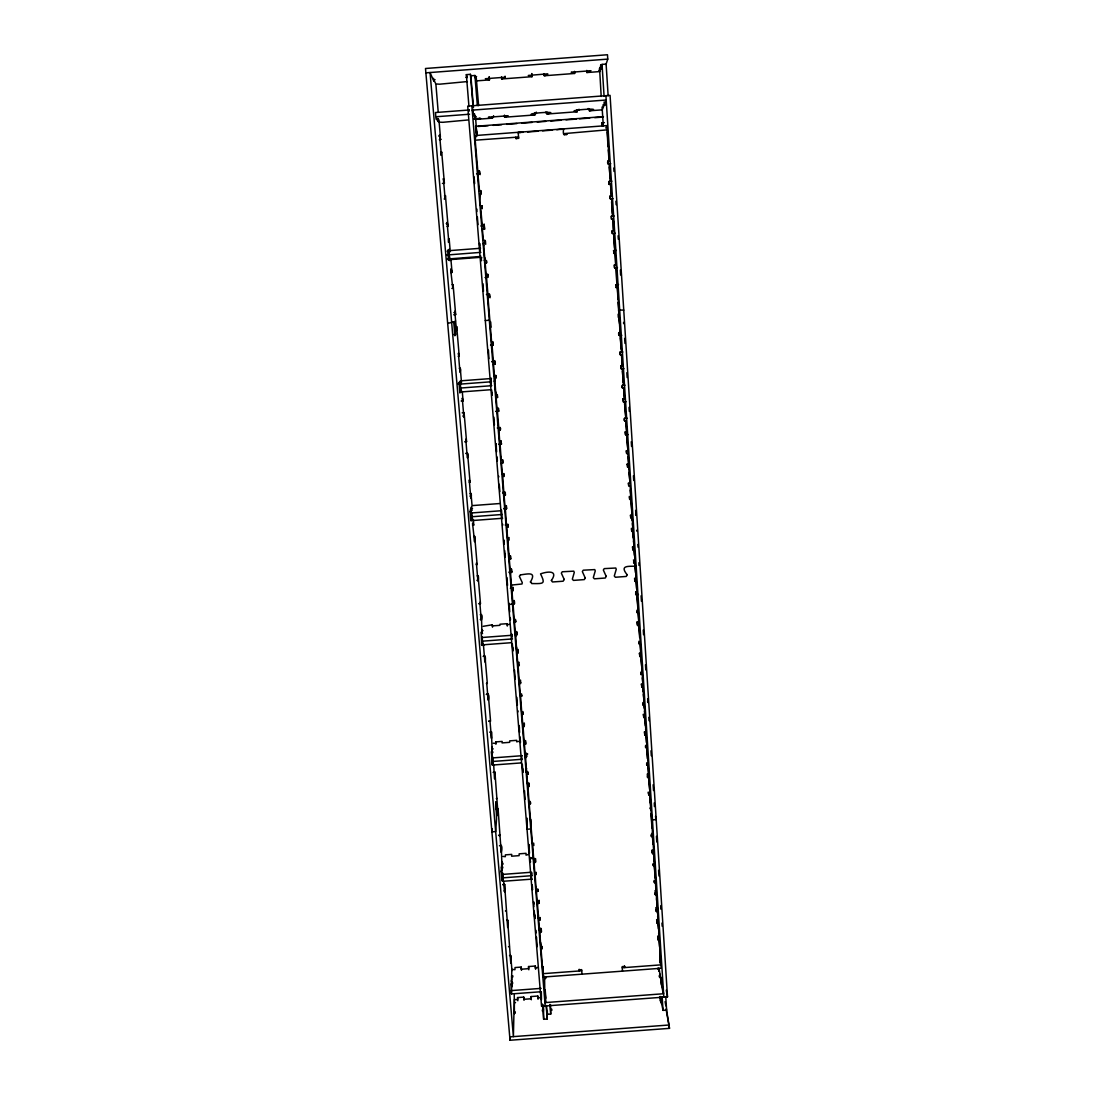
<?xml version="1.0" encoding="UTF-8"?>
<svg xmlns="http://www.w3.org/2000/svg" width="1095" height="1095" viewBox="0 0 1095 1095"><rect width="100%" height="100%" fill="white"/><g stroke="black" fill="none" stroke-linecap="round" stroke-linejoin="round"><path stroke-width="1.5" d="M491.477 738.263L491.477 731.884L489.67 732.172M538.056 999.242L537.796 996.039L531.048 996.559L531.048 998.777L523.725 999.311L523.752 997.121L517.565 997.572L517.524 999.776L514.458 999.461L514.089 1012.054L515.28 1011.958L515.239 1013.121M534.634 915.899L534.825 918.719L534.237 911.026M534.634 914.339L534.825 916.104M496.309 809.082L498.102 808.959L501.154 851.759C500.798 855.017 503.508 843.711 500.045 845.532M533.799 860.67L532.622 843.739M535.222 860.985L533.99 861.081L533.99 862.518L535.222 862.422L535.031 858.658L535.222 862.422M650.006 808.671L650.033 807.932M486.44 694.339C490.437 691.561 488.028 703.36 488.083 699.554L486.7 682.76L487.302 683.417L486.413 683.444M532.279 887.142L532.471 889.948L532.074 884.637M532.293 885.636L532.485 887.443M493.133 772.372L494.94 772.085L498.129 815.802L498.102 808.959M502.81 884.514L504.576 884.39L507.724 927.533L507.642 920.101L506.766 920.17M531.486 875.836L531.91 872.989M530.486 862.176L530.486 861.245M530.856 819.539L530.788 828.956L527.024 829.244L527.188 818.252M494.926 772.112L494.926 778.737M504.631 891.659L504.576 884.39M535.592 969.267L535.332 966.036L528.557 966.543L528.543 968.678L521.179 969.226L521.22 967.09L515.02 967.556L514.951 969.691L511.871 969.39L511.461 981.503M529.213 803.881L530.459 803.785L530.473 802.471L529.227 802.567L529.213 803.881L532.416 843.273L533.662 843.177L533.854 845.518M528.899 845.887L528.912 844.491L529.501 853.183M530.432 581.91L531.787 583.43M600.019 68.41L600.156 70.367L600.58 65.659M528.871 784.212L528.885 782.952L529.063 786.593L528.871 784.212L527.626 784.307L526.791 774.192L526.818 772.947L528.064 772.851L528.05 774.097L526.791 774.192M528.379 854.511L526.011 855.14L526.038 853.32L519.153 853.84L519.112 855.647L511.639 856.208L511.707 854.387L505.397 854.866L505.301 856.687L502.961 856.399M527.626 784.307L527.639 783.048M527.845 784.992L529.022 801.951M525.97 772.262L526.627 770.675M526.435 768.184L526.531 768.964M526.654 755.564L526.64 756.754L526.189 753.73M526.64 754.51L526.654 753.743M660.805 998.681L660.682 996.997M507.642 920.101L510.763 963.121L510.681 955.47L509.517 955.552M525.614 758.041L525.422 755.263L526.599 772.221M526.449 754.359L525.189 754.455L525.217 753.264L526.462 753.168M525.614 744.162L525.449 740.59L525.614 744.162L524.354 744.244L524.382 743.081L525.641 742.985M522.862 771.469L522.849 772.495L522.342 764.214M523.999 724.26L524.026 723.138L524.19 726.683L523.999 724.26L522.739 724.356L521.932 712.968L523.191 712.872L523.164 713.967L521.904 714.063L521.932 712.968M524.204 740.288L524.163 742.232L522.986 725.273L523.164 728.052M522.685 768.471L522.89 770.442M514.417 1013.724L514.253 994.944M521.672 755.536L521.809 759.93M513.966 1012.122L513.391 1036.623L430.048 72.544L433.839 81.153L433.606 78.347M443.393 178.731L445.131 198.893L444.159 198.962M541.477 999.557L541.327 991.728L511.447 993.931L511.379 980.408M511.748 984.788L511.858 981.448L511.954 982.543M666.349 1008.673L669.497 1028.356L510.037 1040.25L510.147 1036.897M511.844 985.883L511.803 987.006L511.392 983.734L512.583 983.638L512.611 982.53M520.234 738.564L520.385 742.519L519.961 736.784M512.788 976.986L512.83 975.891L511.652 975.987L511.871 980.08M521.767 695.284L521.726 696.338L521.535 693.901L520.276 693.997L519.427 683.622L519.468 682.596L520.727 682.5M519.4 728.339L519.222 725.547L519.153 727.436M520.522 695.024L521.699 711.996M519.085 741.274L516.662 741.821L516.717 740.329L509.736 740.863L509.654 742.342L502.058 742.916L502.167 741.424L495.761 741.904L495.624 743.395L493.256 743.204M511.447 993.931L511.392 983.734M477.146 575.888C479.788 574.026 477.735 583.936 477.831 580.254L476.421 563.008L477.091 564.527L476.188 564.568M520.522 680.05L520.686 683.526L519.427 683.622M464.061 412.637L463.869 417.154L462.254 398.115L463.048 400.852M517.921 711.914L517.962 710.819M519.276 679.803L519.222 681.514L518.044 664.528M519.29 664.761L519.249 665.746L519.044 663.283L517.771 663.378L516.922 652.907L516.977 651.963L518.236 651.867L518.044 649.403M474.696 536.413L474.573 541.683L472.534 523.287M483.155 656.411C487.042 653.236 484.784 665.117 484.784 661.229L483.401 644.284L484.031 645.215L482.197 645.352M623.753 310.118L618.661 310.022L619.647 323.887M516.922 652.907L518.195 652.812L518.236 651.867M517.771 663.378L517.825 662.407L519.085 662.311M510.968 585.127L522 583.991L522.288 582.649L519.358 576.298L520.549 574.738M516.785 633.978L516.744 634.895L516.32 632.212M516.566 647.035L516.717 650.758L515.54 633.772L515.718 636.551M502.961 881.297L502.468 872.811L502.961 881.297L532.184 879.107M516.511 634.635L516.635 632.28M502.728 868.02L502.769 867.076L501.565 867.158M502.975 863.312L502.933 864.242L501.729 864.338L501.305 871.935L501.195 870.799M502.756 876.233L502.673 877.861L531.91 875.671M454.781 326.844L456.697 326.638L456.451 330.676L454.781 311.199L455.643 314.621L453.741 314.758M501.866 870.552L501.729 864.338M515.677 621.85L515.731 620.974L514.404 621.946L515.677 621.85L515.485 619.359M502.044 875.877L501.934 880.886L501.14 871.757M516.539 632.404L515.266 632.499L515.307 631.596L516.58 631.5M501.838 862.463L501.236 845.449M489.068 720.893L489.971 720.825L491.45 738.317M465.676 453.481C469.317 450.442 467.264 460.995 467.236 456.943L465.786 439.218L466.552 441.655L464.677 441.791M512.761 647.323L512.898 651.046L512.337 643.75M514.28 618.292L514.185 619.756L513.007 602.756M511.652 603.961L514.212 603.769L514.061 600.443M514.212 603.769L514.267 602.934M511.625 635.579L511.721 634.06L511.926 636.524M451.852 288.437L452.824 288.368L453.07 284.632M513.144 590.616L513.199 589.822L511.858 590.711L513.144 590.616L512.994 587.317M514.007 601.264L512.775 600.676M496.897 814.16L497.363 807.645M510.462 618.579L510.352 620.044L510.147 617.539M476.64 135.876L475.86 131.947M509.476 624.342L507.012 624.807L507.108 623.685L500.004 624.218L499.895 625.341L492.175 625.916L492.312 624.793L483.237 626.313M511.735 587.153L511.639 588.467L510.462 571.467M492.148 828.71L491.901 831.871L495.665 831.584L496.569 818.868L495.925 801.704L496.911 814.078M448.375 242.241L448.498 238.737M509.093 572.575L511.666 572.384L511.516 569.113L510.174 569.961L511.516 569.113M480.199 614.719C483.388 612.748 481.143 623.247 481.198 619.442L479.802 602.332L480.445 603.564L478.611 603.701M470.07 493.64C472.561 491.792 470.699 501.318 470.713 497.458L469.276 479.884L470.015 482.019L469.098 482.087M459.311 368.372C461.734 366.77 459.818 375.161 459.873 371.328L458.394 353.261L459.229 356.354L458.299 356.464M492.955 765.022L492.463 756.604L492.955 765.022L521.015 762.928M492.777 760.149L492.654 761.477L522.383 759.246M510.585 559.121L510.448 555.877L510.585 559.121L509.298 559.216L510.174 569.961M492.818 752.689L492.887 751.909L491.655 752.005L491.874 749.692L493.161 748.829M492.011 748.159L491.477 731.884M509.298 559.216L510.653 558.395M491.97 755.509L491.874 749.692M491.847 747.762L491.915 747.009L492.244 752.416M445.131 198.893L445.432 195.69M508.956 553.44L509.079 556.931L507.902 539.917L508.08 542.682M509.161 540.054L508.888 538.179L507.587 538.275L506.78 526.804L508.08 526.709L507.861 524.163L507.998 527.352L506.78 526.804M551.387 580.336L552.455 581.979L563.131 581.212L564.226 579.364M551.401 580.459C558.82 569.797 546.898 571.535 540.547 573.876C545.502 584.1 544.023 583.69 531.787 583.567M507.587 538.275L508.956 537.508M505.096 553.728L505.206 557.218L504.699 550.634M585.182 577.79L584.388 579.583L573.424 580.405L572.343 579.173L574.273 572.466L573.766 571.166L562.241 571.768L561.338 573.15L564.24 579.501M440.874 155.12L441.696 152.15L440.737 152.205M606.151 576.216L605.357 578.009L594.393 578.831L593.312 577.599L595.256 570.892L594.763 569.592L583.238 570.194L582.335 571.576L585.209 577.927M606.178 576.353L603.331 570.002L604.235 568.62L615.76 568.018L616.252 569.318L614.281 576.025L615.363 577.257L626.326 576.435L627.12 574.656M504.22 542.969L504.042 540.218L503.905 541.341M506.602 524.04L506.479 525.107L505.301 508.094M503.905 508.997L506.492 508.792L506.369 505.644L504.987 506.328L506.369 505.644M502.591 525.395L502.742 524.341M504.987 506.328L504.097 495.405L505.397 495.31L505.274 492.175L502.673 492.367M504.097 495.405L505.479 494.735M511.146 642.71L482.621 644.846L482.553 641.383M482.06 642.094L481.622 645.133L481.225 632.404M504.001 492.079L503.864 493.01L502.701 475.996M482.621 644.846L482.142 636.51L482.347 638.946M482.58 633.526L481.417 633.033L481.69 631.267L483.004 630.597M481.868 630.104L481.417 614.624M481.677 629.488L481.951 632.677M623.616 323.641L623.602 322.354M499.566 503.549L472.889 505.548M503.673 473.998L502.372 474.094L503.673 473.998L503.878 476.585L503.755 473.492M502.769 462.98L502.646 459.9L502.769 462.98L501.469 463.075L502.372 474.094M560.791 129.484L563.596 128.868C561.899 140.365 568.62 130.688 566.621 134.712M501.469 463.075L502.865 462.501M498.649 477.16L498.8 476.298M501.14 457.409L501.236 460.639L500.059 443.626L500.237 446.363M563.596 128.868L556.808 129.785M563.788 133.645L607.246 129.853M498.622 444.296L501.236 444.105L501.113 441.066L499.717 441.586L501.113 441.066M497.226 457.71L497.308 460.927L497.171 457.053M496.322 446.664L496.144 443.913L495.98 444.638M500.223 429.979C496.747 430.8 502.591 430.472 500.004 427.365M498.731 427.324L497.404 410.953M502.646 518.263L471.931 520.577L471.562 513.569M471.781 516.101L471.603 516.772L502.345 514.472M471.931 520.577L471.452 512.309M472 510.325L470.836 510.037L472.52 508.381M471.165 513.788L471.48 512.597M495.953 411.528L498.581 411.323L498.458 408.353L497.048 408.791L498.458 408.353M471.37 508.094L472.054 505.616L471.014 493.475M471.165 507.231L471.452 510.544M530.418 582.034C536.742 571.357 528.255 573.903 520.536 574.861M598.842 70.45L600.046 70.723L599.868 67.958M599.704 67.671L600.922 67.945L600.744 65.153M497.048 408.791L496.144 397.581L497.458 397.471L497.335 394.529M600.046 70.723L599.786 71.572L586.838 72.544L586.769 70.422M601.976 68.711L599.321 68.917L600.922 67.945M601.155 67.192L602.045 64.386L606.11 64.085L608.149 95.881M601.251 68.602L600.854 64.769M496.144 397.581L497.554 397.156M605.959 64.55L607.766 59.116L607.479 54.75L425.503 68.492L510.037 1040.25M495.816 391.983L495.898 395.035L494.721 378.008L494.94 380.663M491.874 392.284L491.942 395.336L491.682 389.971M494.762 381.115L494.105 381.156M602.127 106.954L603.345 107.159M495.679 375.612L494.351 375.708L495.679 375.612L495.898 378.268L495.789 375.352M490.957 381.046L491.436 378.254M601.798 122.845L601.976 125.555L601.798 122.845L604.399 122.64M603.277 125.446L602.154 125.145M489.314 378.678L462.186 380.718M494.872 364.06C491.381 364.731 497.335 364.375 494.653 361.405L492.011 361.596M605.809 128.06L606.972 125.596L474.806 135.575L477.844 171.203L479.199 171.094L479.418 173.886L479.049 170.806L477.844 171.203M494.762 364.293L494.653 361.405M493.366 361.432L492.011 344.774M492.367 116.768L492.476 118.123L488.411 117.247L508.135 115.755L504.644 117.165L504.48 115.126M607.889 161.088C609.176 167.644 605.727 160.459 609.244 160.979L606.972 125.596M490.533 345.117L493.188 344.911L493.078 342.064M607.684 161.403L609.244 160.979M609.149 164.209L610.271 181.647M490.478 389.738L460.872 391.969L460.53 388.041L491.806 385.686M460.543 392.051L460.297 390.956L459.914 391.545C460.311 398.676 458.449 377.173 459.243 383.715L459.654 381.703M609.34 167.001L610.161 178.772M493.188 344.911L492.969 342.229L491.751 342.16M460.872 391.969L460.406 383.811L457.806 384.003M461.679 382.004L459.886 382.812L460.406 390.573M460.297 380.814L460.53 381.922L461.351 380.786L460.27 368.235M611.9 181.195L609.203 181.4L609.176 184.439L610.723 184.083L609.176 184.439M534.743 113.866L534.661 112.853L534.866 114.934C518.524 113.798 563.761 110.444 547.035 113.962L546.898 111.923M613.022 198.619C609.997 201.275 608.231 195.444 611.489 195.937L610.723 184.083M609.942 196.265L611.489 195.937M611.571 201.767L612.406 213.47M577.079 109.651L577.257 111.731C562.091 110.403 606.808 107.283 589.452 110.773M614.131 215.961L611.229 216.331L611.407 219.096C616.731 218.822 612.776 245.581 612.748 218.986M612.502 216.29L611.735 198.647M612.173 230.799L612.351 233.55L612.173 230.799L613.72 230.566M544.147 73.652C541.738 78.293 550.922 73.214 546.761 73.912L528.283 75.445L532.006 76.636L531.773 73.543L532.061 76.677L501.633 78.977L501.524 76.869M613.611 233.495L614.719 250.618M455.547 320.986L454.507 321.656L455.766 334.659L454.849 335.727L453.754 321.985L447.677 323.367M586.879 72.503L590.985 70.723L571.179 72.243L574.615 73.42M613.789 236.233L614.61 247.853M618.1 235.781L618.333 239.271M501.674 78.922L505.165 77.225L505.082 76.198M489.424 296.991L489.191 294.281L489.424 296.991L487.959 297.142L491.641 342.324M613.446 250.7L616.348 250.413M487.918 294.363L486.536 277.405M615.185 253.26L615.718 264.935L615.185 253.26L613.624 253.424M636.14 566.183C628.448 566.471 619.236 565.006 627.161 574.779M614.377 265.031L614.555 267.769L614.377 265.031L615.924 264.894M620.372 270.054L620.605 275.023M425.873 72.859L607.766 59.116M468.947 106.393L466.347 74.638L470.412 74.323L471.124 76.554M475.367 78.005L474.915 75.487L470.877 75.801L473.451 107.556M467.332 77.581L465.868 77.321M467.401 81.564L439.601 84.192L435.865 83.945L433.907 80.099L435.057 79.648M489.246 77.156L489.465 79.894L476.517 80.879L475.353 76.965L476.585 76.513M544.229 75.76L574.656 73.461L574.478 71.353M469.235 109.993L435.468 112.539L435.837 116.768L436.905 118.52L438.411 118.698L435.755 118.903M435.837 116.768L469.577 114.222M604.303 104.75L602.839 105.161L605.521 104.969M589.315 108.72L589.384 110.814L602.264 109.842L606.206 100.015L472.219 110.13L474.559 116.412L475.996 116.604L474.669 116.7M474.067 118.684L480.719 118.465L479.405 118.561M474.176 118.958L475.476 118.862L475.257 116.138M492.476 118.123L475.682 119.396L474.778 116.987M504.59 117.22L534.866 114.934M546.98 114.017L577.257 111.731M476.9 135.903L476.106 126.24L603.441 116.631M475.586 126.377L476.872 133.987M477.954 126.5L488.124 125.733M493.202 125.35L501.661 124.721M506.739 124.337L516.908 123.571M521.986 123.187L532.143 122.421M537.221 122.038L545.693 121.394M550.771 121.011L560.927 120.245M566.005 119.861L576.175 119.095M579.556 118.835L589.712 118.068M594.79 117.685L603.263 117.055M438.671 135.999L439.656 135.931L441.367 155.093M439.738 136.793L440.642 139.599L439.341 139.695M518.606 137.956L515.937 138.545L518.647 138.34L518.181 132.303L523.259 132.317M527.585 131.989L538.357 131.181M542.531 130.866L552.496 130.113M518.236 132.823L520.946 132.495M439.629 139.585L440.614 139.544M563.993 134.534L566.704 134.329M476.558 173.818L479.268 173.612M608.067 163.894L610.777 163.689M442.448 183.412L444.392 183.262L441.709 152.123M444.488 195.718L445.446 195.649L448.101 226.446L447.102 226.446M479.569 193.979C481.937 192.309 478.036 202.575 480.678 206.011L482.019 205.901L482.252 208.68L481.882 205.709L480.678 206.011M446.212 223.613L447.184 223.544L448.854 242.2M480.814 226.008L483.511 225.803L483.867 228.704L482.389 228.677L483.867 228.704M612.967 218.836L611.612 218.932L611.434 216.167M482.389 228.677L483.347 240.394L484.825 240.394L485.044 243.145L484.825 240.394M612.557 233.427L615.239 233.235M449.388 248.962L450.264 251.686M448.717 250.687L449.662 258.885L448.717 250.687L480.554 248.278M447.102 251.207L449.716 251.001M446.664 255.025L480.883 252.356M447.02 259.077L479.542 256.545M447.787 259.241L450.551 259.077M448.539 259.406L451.003 259.173M448.047 259.775L479.35 257.407M481.732 257.804L480.678 257.859L481.581 257.9M481.567 260.555L480.91 257.955M484.25 260.35L485.14 260.377L484.702 257.558M485.017 277.514L487.822 277.309L487.603 274.585L486.139 274.681L485.181 263.06C488.644 264.128 485.085 256.6 486.522 262.951M450.688 270.013L452.81 288.341M450.77 272.573L452.043 272.463L450.935 259.556L449.99 259.337L449.963 260.637M614.76 267.741L617.443 267.536M452.125 284.645L453.084 284.577L455.671 314.662M486.413 294.528L489.082 294.322M615.65 284.755L618.538 284.577M615.828 287.465L617.375 287.396L620.29 332.647C617.046 331.662 618.853 337.739 621.782 335.234M453.864 312.609L454.822 312.527M452.755 322.053L453.741 321.971M485.304 320.534L489.342 320.233M453.686 334.536L454.671 334.454M618.743 332.606L620.29 332.647M490.656 344.939L493.297 344.733M491.901 361.829L494.543 361.624M622.439 366.072L620.892 365.935L622.439 366.072L621.714 354.739L620.167 354.629L619.989 351.974L622.863 351.974M621.714 354.739L620.386 354.835L620.222 352.166M620.892 365.935L621.289 368.837L623.931 368.632M459.886 382.812L461.173 382.716L458.476 383.086M460.187 384.112L491.477 381.758M624.574 399.196L623.028 398.977L624.574 399.196L623.849 387.972C620.783 388.766 621.714 383.113 624.999 385.221M622.302 387.781L623.849 387.972M461.159 401.003L463.075 400.879L462.268 391.435M462.172 412.815L464.075 412.582L466.566 441.668M496.049 411.172L498.677 410.981M623.028 398.977L623.425 401.933L626.053 401.742M462.761 416.073L463.719 416.004M497.294 427.953L499.909 427.748L500.128 430.376M628.16 434.564L625.546 434.756L625.382 432.142L626.682 432.046L625.97 420.904C622.932 421.575 623.808 416.086 627.106 418.18M624.424 420.631L625.97 420.904M628.065 453.563L626.764 453.658L626.354 450.606L626.518 453.207L628.065 453.563L628.776 464.595L627.23 464.212L628.776 464.595M502.591 492.928L505.192 492.723M470.001 496.158L471.247 496.062M630.145 485.934L628.858 486.029L628.448 482.922L628.612 485.496L630.145 485.934L630.857 496.87L629.31 496.405L629.721 499.539L629.557 496.966M503.987 508.395L506.574 508.203M471.274 512.98L500.415 510.79M472.492 525.135L473.724 525.053L473.368 519.358M505.206 524.998L507.793 524.792M632.212 518.017L630.925 518.127L630.515 514.951L630.679 517.497L632.212 518.017L632.91 528.871L631.377 528.324L631.788 531.513L631.623 528.967M473.765 536.55L474.696 536.372L477.119 564.5M634.265 549.841L632.978 549.936L632.554 546.706L632.718 549.238L634.265 549.841L634.949 560.599L633.416 559.969M509.161 571.823L511.721 571.631M476.9 580.323L477.831 580.254M510.379 588.302L512.939 588.111M634.594 578.187L634.758 580.692L636.291 581.377L636.975 592.039L635.661 591.998M634.758 580.692L636.291 581.377M635.606 593.832L635.866 594.64L638.426 594.448M509.065 604.44L512.912 604.139M480.281 619.51L481.198 619.442M638.303 612.653L636.77 611.9L638.303 612.653L638.987 623.219L637.454 622.439L638.987 623.219M481.992 637.509L512.227 635.251M482.306 641.177L512.528 638.919M640.301 643.655L640.028 642.738L638.768 642.833L639.028 643.75L640.301 643.655L640.972 654.139L639.699 654.235L639.439 653.291L640.712 653.195L640.972 654.139M642.286 674.41L642.012 673.398L640.739 673.493L641.013 674.506L642.286 674.41L642.943 684.799L641.684 684.895L641.41 683.869L641.834 687.332L641.684 684.895M486.426 694.49L488.247 694.353M644.243 704.893L643.97 703.825L642.71 703.907L642.984 704.988L644.243 704.893L644.9 715.199L643.641 715.295L643.367 714.2L643.805 717.718L643.641 715.295M488.74 721.345L490.56 721.153L488.247 694.216M646.187 735.128L644.928 735.224L644.503 731.665L644.654 734.074L645.913 733.978L646.187 735.128L646.844 745.353L645.585 745.435L645.749 747.844L645.461 746.667M526.531 754.126L527.749 754.031M492.353 757.932L522.082 755.701M648.117 765.104L647.829 763.886L646.584 763.981L646.858 765.2L648.117 765.104L648.774 775.246L647.515 775.328L647.241 774.097L648.486 774.001L648.774 775.246M494.502 778.709L493.681 764.625M496.295 798.597L497.198 798.46M650.033 794.833L649.746 793.546L648.5 793.642L648.787 794.929L650.033 794.833L652.565 834.294L651.333 834.376L651.484 836.717L651.196 835.334M496.309 809.26L498.088 809.123M650.827 810.245L651.019 803.388M498.553 835.266L500.333 835.047M498.937 835.594L499.826 835.526M499.457 845.751L501.223 845.614M533.607 857.864L529.912 858.138L530.089 860.957L529.829 857.234M529.898 858.617L533.607 858.343M653.811 853.566L652.565 853.648L652.127 849.912L652.278 852.238L653.51 852.143L653.811 853.566L654.44 863.449L653.209 863.544L653.359 865.858L653.072 864.42M502.372 874.426L531.622 872.236M502.81 884.692L504.576 884.568M504.083 890.96L504.617 891.645M536.345 889.975L537.563 889.879L537.577 891.385L536.345 891.481L536.345 889.975L537.139 901.281L538.37 901.185L538.562 903.485L538.548 901.952M655.672 882.556L655.371 881.078L654.153 881.16L654.44 882.652L655.672 882.556L656.302 892.37L655.07 892.466L655.221 894.766L654.933 893.246M654.783 890.947L656.001 890.865L656.302 892.37M505.425 910.999L506.314 910.93M506.766 920.361L507.642 920.293M657.52 911.327L657.219 909.781L656.001 909.863L656.302 911.423L657.52 911.327L658.15 921.046L656.932 921.141L656.63 919.567M538.685 920.211L539.903 920.115L539.903 918.541L538.672 918.637L538.685 920.211L539.479 929.915L540.697 929.833L540.889 932.105L540.875 930.517M540.684 928.231L539.465 928.327L539.479 929.915M508.491 946.71L509.38 946.641M540.998 948.694L542.217 948.612L542.203 946.97L540.985 947.065L540.998 948.694L543.312 977.055L661.188 968.254L658.67 933.173M659.587 946.559L659.053 938.237L657.835 938.333L658.136 939.948L659.354 939.852M543.01 971.977L543.038 973.674L581.732 970.786M622.261 967.761L660.969 964.859M544.585 977.37L545.762 977.274L545.775 978.382L544.598 978.478L544.927 1002.609L663.611 993.74L660.559 976.808L659.368 976.891L659.163 975.782M511.16 990.605L541.135 988.374M514.732 1002.678L515.499 1002.609M667.498 996.861L541.546 1006.264L467.716 106.119L610.066 95.374L667.498 996.861L666.266 990.236M543.558 1009.864L542.367 1009.946L542.381 1011.096M550.621 1009.33L551.798 1009.248L551.825 1010.398M550.525 1004.621L550.73 1014.066L547.171 1014.326L546.514 1006.264M542.422 1004.088L543.667 1019.281L547.254 1019.007L547.13 1011.889M660.23 996.423L663.022 1010.37L666.609 1010.11L665.746 996.587M509.75 1036.897L669.291 1024.988M616.731 281.935L616.184 267.618L616.909 284.645M487.603 274.585L487.699 277.309M617.375 287.396L617.909 299.072M449.21 260.487C448.252 261.034 447.116 248.305 448.293 249.756M489.424 79.867L485.345 78.73L505.165 77.225M448.553 251.152L450.456 251.234M449.046 250.002L449.306 251.385M479.719 246.183L479.733 243.583M483.744 245.869L483.525 243.117L484.921 260.309M620.153 335.125L621.618 352.138M620.331 337.808L621.139 349.209M482.361 226.09L480.705 208.529M622.302 368.413L623.37 384.947M622.466 371.068L623.192 382.306M476.914 209.145L476.886 211.609M624.424 401.413L625.875 418.413L624.67 404.137M479.268 188.641L479.542 191.502L477.872 173.612L478.296 176.788M437.206 120.19L437.261 119.081L438.068 121.572L437.822 118.821M439.273 120.108L438.109 120.477L439.15 122.147L442.859 122.298L468.071 119.971M626.682 432.046L625.834 422.122M626.532 434.113L627.982 451.113L626.887 438.438M438.151 111.361L435.947 84.862M625.546 434.756L625.135 431.745M479.733 171.326L480.157 174.639M628.872 469.29L628.626 466.538L630.063 483.538L629.064 472.41M630.857 496.87L630.2 490.067M475.312 140.187L518.565 137.053M635.593 514.363L636.017 515.375L635.634 510.366M474.806 135.575L475.777 137.874M636.606 530.254L637.044 531.349M632.91 528.871L632.362 523.588M472.999 523.246L473.711 525.053M476.106 126.24L476.818 133.439M637.81 544.475L638.057 547.24M474.792 118.082L474.45 113.935M473.41 111.088L473.177 109.377M638.933 562.707L638.974 565.403M632.718 549.238L632.978 549.936M634.703 559.86L634.949 560.599M479.309 118.287L479.596 119.095M633.581 562.488L633.827 563.213L633.663 560.695M635.716 575.587L636.222 579.118L634.771 562.146L635.511 572.534M466.347 74.638L467.086 76.855M634.799 578.831L635.004 581.472M637.796 609.025L638.234 610.449L636.797 593.463L637.728 606.822M638.796 624.533L640.233 641.506M638.946 626.997L639.631 637.495M448.074 226.378L447.143 222.258L447.184 223.544M647.583 701.115L647.87 702.182M642.943 684.799L642.3 677.846M444.365 183.18L443.407 178.718M644.9 715.199L644.435 711.161M645.598 729.174L646.118 733.102L644.695 716.144L645.379 725.752M644.654 734.074L644.928 735.224M452.016 272.409L451.126 268.672L451.167 269.972M647.432 758.712L646.625 746.174L648.062 763.119M647.391 776.464L647.665 777.71L647.515 775.328M655.494 816.432L656.206 819.58L652.442 819.854L651.073 813.571M649.759 799.008L650.553 803.415M652.278 832.912L653.756 851.705L653.605 849.364M440.614 139.503L439.615 134.685L439.656 135.931M652.278 852.238L652.565 853.648M654.194 863.845L655.618 880.75M654.345 866.159L655.125 878.272M660.75 907.207L661.051 908.754M655.85 907.577L656.302 911.423M656.781 921.853L657.068 923.427L656.932 921.141M657.698 936.061L658.136 939.948M660.23 952.321L659.724 949.584L660.668 963.189L659.765 958.262M660.271 957.181L660.586 958.837M659.669 959.959L660.271 963.285M659.108 968.719L660.6 978.465L659.614 973.647M665.089 1001.638L665.842 1005.867M658.711 968.582L659.354 971.457M660.778 980.121L662.94 992.166M666.266 1010.315L669.497 1028.356M658.027 969.362L657.835 968.267L659.012 968.185L659.217 971.457M659.518 997.08L659.71 998.216L660.887 998.12L661.093 1001.377M660.175 1000.857L659.97 999.721L661.147 999.639L661.366 1002.897M476.352 131.92L476.831 135.137M515.827 137.135L515.937 138.545M624.478 965.899L624.697 967.569L624.615 966.447L622.179 966.625L622.494 971.142M495.036 363.663L494.735 360.542M648.199 792.137L648.281 793.081M439.095 121.668L440.395 136.752M449.142 238.696L450.018 248.907M456.697 326.638L459.257 356.381M467.565 453.248L470.029 482.019M478.077 575.71L480.472 603.537M484.975 656.138L487.316 683.376M510.681 955.47L511.981 970.622M503.7 881.27L504.521 890.933M501.743 861.341L502.071 866.775M471.165 508.86L471.37 511.351M481.69 631.267L481.896 633.676M471.343 517.511L470.617 509.175L470.289 512.008C469.851 506.67 470.795 527.913 471.274 518.346L471.37 519.591M492.161 759.41L491.491 751.608L491.942 764.953L492.12 760.601L492.23 761.764M501.414 866.98L502.071 874.535M492.312 624.793L492.517 627.161M521.22 967.09L521.494 970.321M523.752 997.121L524.026 1000.31M495.761 741.904L495.953 744.203M517.565 997.572L517.839 1000.775M507.108 623.685L507.3 626.053M528.557 966.543L528.83 969.773M531.048 996.559L531.321 999.762M478.624 105.709L476.284 78.128M474.915 75.487L477.352 105.572M549.936 1004.375L550.73 1014.066M475.422 116.221L476.243 126.322M484.195 224.338L484.592 229.348L484.058 224.188M539.26 903.129L539.027 900.227L539.041 902.184M485.413 240.955L485.687 244.308M489.766 294.404L490.04 297.785M535.537 858.576L535.811 861.902M541.217 928.587L541.491 931.859M481.088 190.694L481.307 193.377M514.417 601.21L514.609 603.619M535.277 859.958L535.195 858.836L535.195 859.767M481.061 194.102L480.691 191.091L480.91 193.883M516.662 631.692L516.922 634.895M544.502 976.275L544.721 979.012M474.34 113.647L474.559 116.412M483.511 225.803L483.73 228.568M497.239 394.83L497.458 397.471M498.362 408.695L498.581 411.323M501.031 441.49L501.236 444.105M506.287 506.232L506.492 508.792M511.461 569.865L511.666 572.384M517.99 650.348L518.195 652.812M522.972 711.545L523.164 713.967M527.858 771.715L528.05 774.097M530.267 801.417L530.459 803.785M537.385 889.085L537.577 891.385M539.726 917.829L539.903 920.115M542.039 946.34L542.217 948.612M547.144 1011.096L547.377 1014.011L547.322 1010.945M545.2 990.126L545.857 998.188M470.412 74.323L472.999 106.078M544.913 990.318L545.871 1002.13M546.145 1005.511L547.254 1019.007M538.494 915.831L538.302 914.065M540.807 944.26L540.629 942.535M493.544 364.17L494.351 375.708M498.909 430.075L499.717 441.586M511.926 589.918L512.734 601.36M514.458 621.07L515.266 632.499M524.382 743.081L525.189 754.455M533.99 861.081L534.798 872.4L536.03 872.304L536.208 874.618L536.208 873.153M538.316 916.145L538.507 918.445L537.33 901.527L537.508 904.333M540.643 944.698L540.82 946.97L539.643 930.066L539.835 932.872M471.863 105.804L545.2 1005.99M469.112 109.692L469.235 111.101M531.294 873.03L531.486 875.343M533.84 904.1L533.648 901.801L533.84 906.66M474.08 176.815L474.641 183.604M477.352 216.714L477.995 224.639M479.487 243.418L480.171 251.261M480.705 255.997L481.088 260.665M482.977 283.728L483.456 291.325M488.411 350.126L488.972 358.681M490.738 378.391L491.162 385.289M493.913 417.181L494.406 424.86M496.117 444.064L496.61 451.852M499.265 484.277L499.867 491.504M501.524 510.188L502.099 518.784M504.001 540.437L504.179 544.283M506.903 577.503L507.546 585.373M509.161 603.318L509.736 611.954M511.693 634.361L511.899 638.358M514.499 670.072L515.225 679.009M516.854 697.351L517.36 705.166M519.194 725.93L519.605 732.404M524.505 790.631L525.094 799.418M531.294 873.523L531.677 879.805M536.509 937.183L537.152 946.696M493.558 115.673L493.626 116.7M489.15 76.759L489.397 79.853M540.081 919.006L539.958 917.459M484.086 229.32L483.826 225.077M581.992 974.167L581.65 969.65L579.214 969.841L579.31 970.964L579.2 969.28M545.529 112.101L545.584 112.785M536.276 112.101L536.372 113.483M487.727 274.106L487.795 274.968M490.697 321.903L491.066 327.213M654.262 802.922L654.413 806.55M600.607 67.438L600.662 68.41M579.036 109.226L579.104 110.253M588.248 108.528L588.316 109.555M613.775 167.987L613.994 171.436M615.896 201.193L616.129 204.724M624.656 338.382L624.971 343.406M626.846 372.711L627.148 377.542M629.05 407.381L629.31 411.405M631.254 441.723L631.555 446.473M633.416 475.764L633.718 480.486M641.081 595.817L641.437 601.319M643.271 630.063L643.559 634.717M645.475 664.747L645.817 669.962M647.651 698.802L647.966 702.538M648.842 717.335L649.048 720.688M650.977 750.787L651.292 755.783M653.14 784.773L653.51 790.535M656.439 836.347L656.795 842M658.601 870.32L658.971 876.014M660.846 905.565L661.161 909.274M661.969 923.058L662.174 926.233M605.918 95.676L663.83 997.134M659.313 938.114L657.643 916.241M607.15 131.879L608.026 146.689M608.3 149.864L609.039 161.307M610.531 184.343L611.284 196.156M618.127 302.412L620.057 332.497M621.481 354.534L622.206 365.839M623.616 387.685L624.342 398.881M628.024 456.245L628.53 464.116M631.966 517.401L632.171 520.495M633.28 537.919L632.746 530.541L634.183 547.541L633.485 540.998M634.005 549.142L634.402 555.274M636.031 580.596L636.551 588.576M638.043 611.804L638.727 622.343M640.028 642.738L640.712 653.195M640.931 657.78L640.78 655.33L642.217 672.289L641.122 659.587M643.176 691.588L642.738 685.867L644.175 702.826L643.367 694.545M643.97 703.825L644.243 708.232M645.913 733.978L646.461 742.478M647.829 763.886L648.486 774.001M648.692 778.34L648.541 775.958L649.978 792.889L648.787 778.75M649.746 793.546L650.8 809.944M651.114 814.872L651.963 827.998M652.333 834.787L653.003 844.19M653.51 852.143L654.153 861.998M655.371 881.078L656.001 890.865M656.206 894.943L656.056 892.658L657.479 909.548L656.507 898.708M657.219 909.781L657.438 913.011M657.89 921.237L658.451 928.875M602.045 64.386L604.084 96.182M661.175 981.64L661.394 985.021M662.16 996.847L663.022 1010.37M604.125 101.945L604.235 104.915M609.203 181.4L609.381 184.193M610.148 196.032L610.326 198.825M613.665 250.618L613.843 253.369M615.869 284.768L616.047 287.492M618.962 332.743L619.14 335.426M621.125 366.168L621.289 368.837M622.357 385.426L622.535 388.068M623.26 399.305L623.425 401.933M624.492 418.386L624.656 421.014M627.476 464.704L627.64 467.291L627.23 464.212M635.702 592.135L635.866 594.64M636.866 610.257L637.03 612.748M637.714 623.315L637.865 625.806L637.454 622.439M638.864 641.287L639.028 643.75M639.699 654.235L639.863 656.699L639.439 653.291M640.849 672.056L641.013 674.506M642.82 702.566L642.984 704.988M646.707 762.804L646.858 765.2M648.623 792.561L648.787 794.929M654.29 880.339L654.44 882.652M636.948 621.768L637.153 624.999M661.284 999.68L661.558 1004.033M599.608 68.821L601.196 96.456M602.14 107.803L603.318 126.144M501.496 443.365L501.551 444.146M524.395 725.383L524.327 723.302M618.141 314.21L618.292 317.358M544.981 989.839L545.132 1001.145M543.188 966.981L543.312 977.055M540.122 997.545L537.809 998.257L537.796 996.039M542.956 966.995L543.038 973.674M543.503 1005.155L543.667 1019.281M538.138 889.208L538.138 891.138M537.659 967.46L535.332 968.172L535.332 966.036M536.153 887.169L536.167 889.674L534.99 872.756L535.168 875.562M535.989 930.339L536.002 933.008M631.103 499.635L630.693 498.677L632.13 515.677L631.103 499.635"/></g></svg>
